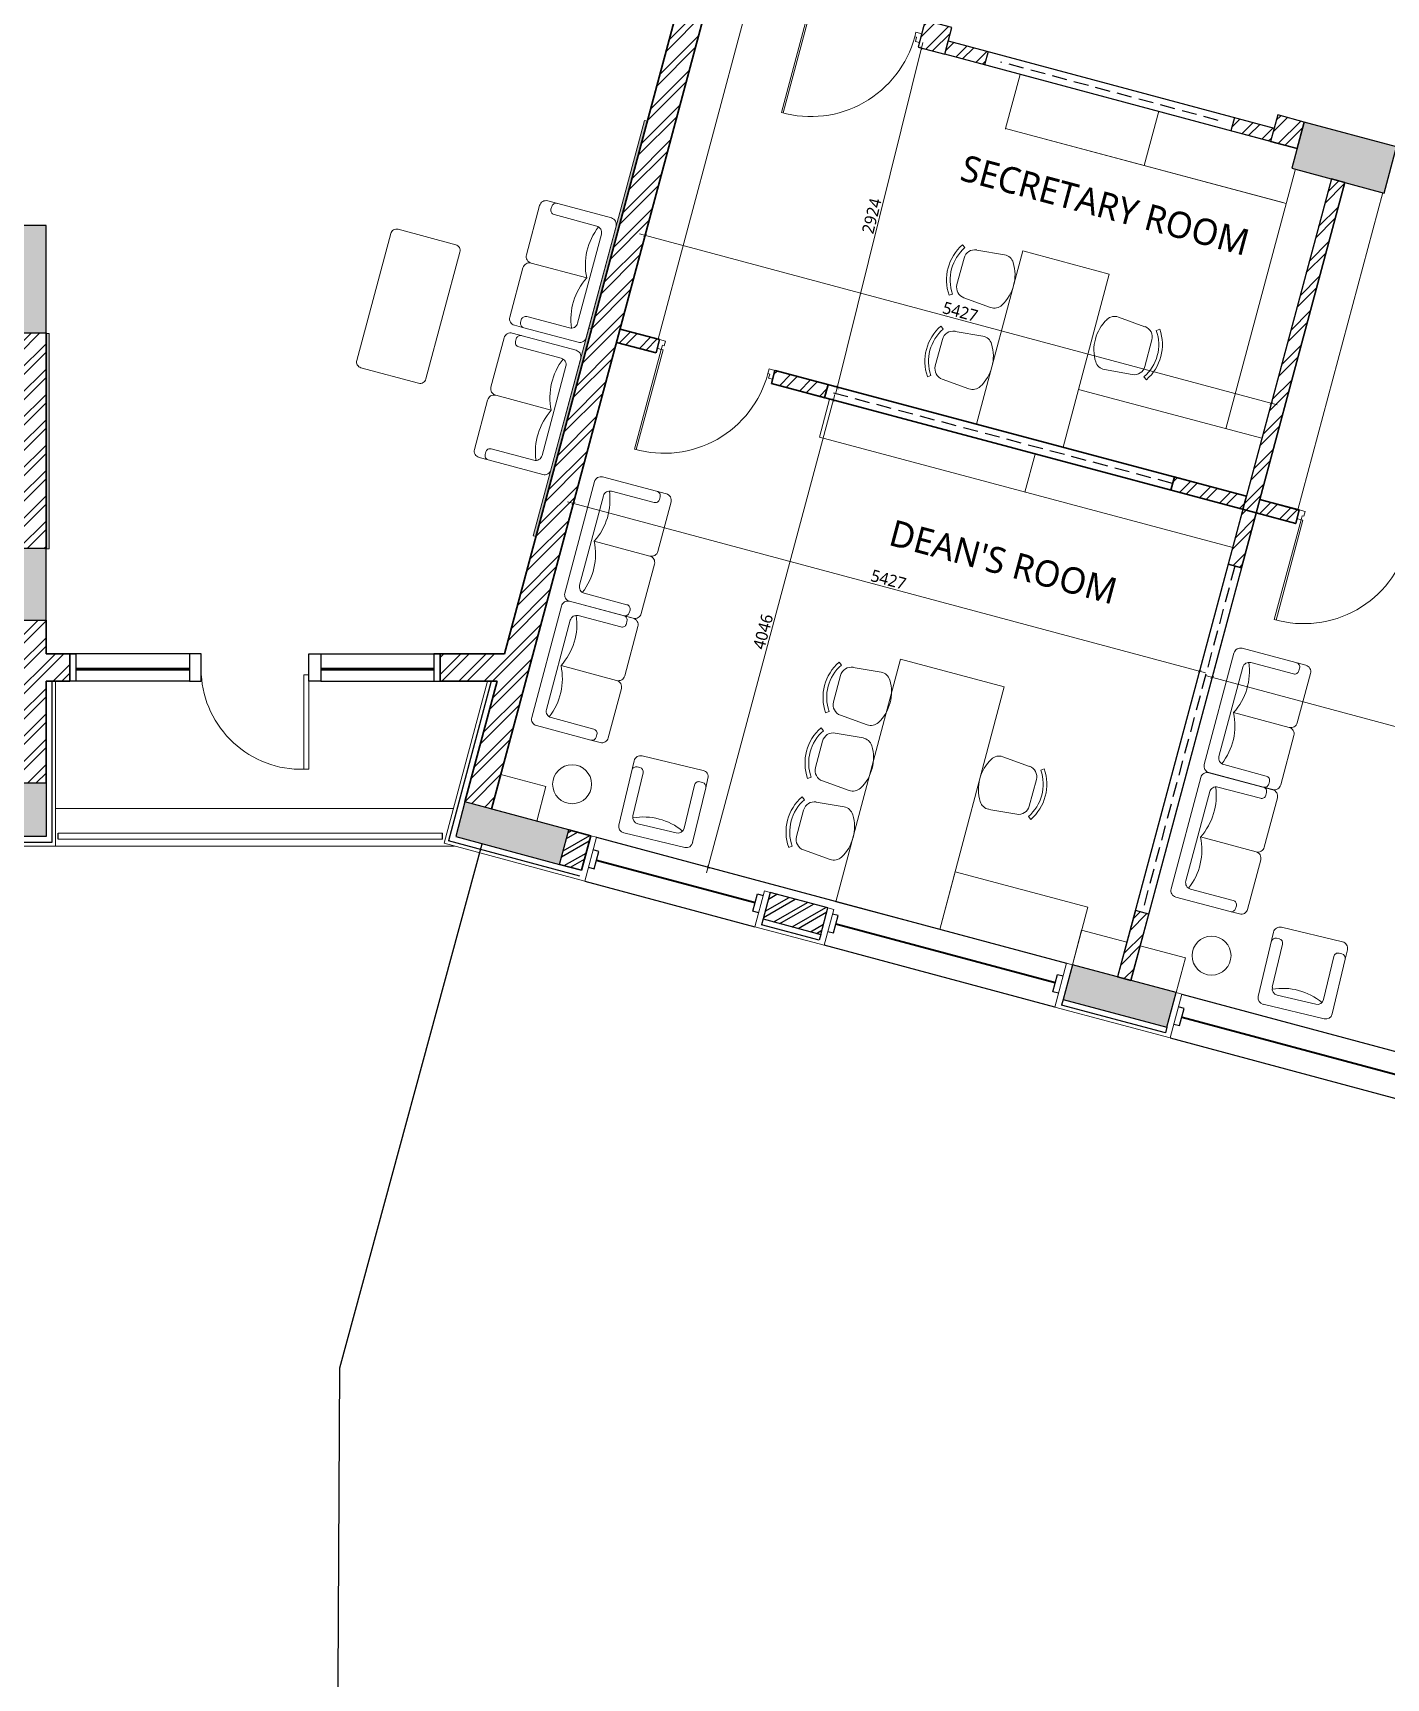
# Model space of a CAD drawing. Header units: millimetres. Extents: x 897770 to 1185420, y -692043 to -233237.
# Drawn here: x 932023 to 943353, y -672880 to -659110 of the extents above; entities that cross this region are included whole.
import ezdxf

# ---------------------------------------------------------------- set-up
doc = ezdxf.new("R2010")
doc.units = ezdxf.units.MM
doc.header["$MEASUREMENT"] = 0
doc.header["$PDMODE"] = 67
doc.linetypes.add('HIDDEN', pattern=[0.375, 0.25, -0.125])
doc.layers.get('Defpoints').update_dxf_attribs({"color": 6})
for name, color, linetype in [('A-Anno Tags', 6, 'Continuous'), ('A-Elevation', 4, 'Continuous'), ('A-Wall Patt', 8, 'Continuous'), ('A-Window', 4, 'Continuous'), ('S-Conc Patt', 9, 'Continuous')]:
    doc.layers.add(name, color=color, linetype=linetype)
for name, color, linetype, lineweight in [('A-Detail Lines', 8, 'Continuous', 25), ('A-Door', 4, 'Continuous', 9), ('A-Wall Sec', 1, 'Continuous', 30), ('A-WIN', 5, 'Continuous', 25), ('ele l', 6, 'Continuous', 15), ('elevation', 4, 'Continuous', 13), ('Fire pipe', 80, 'Continuous', 15), ('frntr', 32, 'Continuous', 13), ('I-Furniture', 34, 'Continuous', 13), ('P-SANR-FIXT', 6, 'Continuous', 9), ('S-Concrete', 40, 'Continuous', 30), ('ST CLADDING PLAN', 6, 'Continuous', 9), ('text', 7, 'Continuous', 5)]:
    doc.layers.add(name, color=color, linetype=linetype, lineweight=lineweight)
doc.styles.get("Standard").update_dxf_attribs({"font": 'trebuc.ttf'})
doc.dimstyles.new('IIITD_WD_M @ 50', dxfattribs={"dimscale": 50, "dimtxt": 2, "dimasz": 0.5, "dimexe": 0.5, "dimexo": 0.25, "dimgap": 0.3, "dimtad": 1, "dimdec": 0, "dimrnd": 1, "dimzin": 0, "dimdsep": 46, "dimtxsty": 'Standard', "dimblk": 'ARCHTICK', "dimcen": 0.2, "dimdle": 1, "dimclrd": 8, "dimclre": 9, "dimadec": 0, "dimazin": 0, "dimtfac": 1, "dimtdec": 0, "dimtofl": 0, "dimtmove": 0, "dimatfit": 0, "dimfxl": 1, "dimtolj": 1, "dimtzin": 0, "dimlwd": -1, "dimlwe": -1, "dimarcsym": 0})
pattern_1 = [(45, (1e-07, -8072.94), (-106.066017, 106.066017), []), (45, (70.71, -8072.94), (-106.066017, 106.066017), [])]

# ---------------------------------------------------------------- blocks, each defined once
blk = doc.blocks.new('DW2')
at = {"layer": 'A-Door', "color": 5}
for p, q in [((43354, -198780), (43354, -197988)), ((43396, -197988), (43354, -197988)), ((43396, -197988), (43396, -198780)), ((43396, -198780), (43354, -198780))]:
    blk.add_line(p, q, dxfattribs=at)
at = {"layer": 'A-Door'}
blk.add_ellipse((43302, -197975), major_axis=(-598, 560), ratio=0.966508, start_param=0.785398, end_param=2.371094, dxfattribs=at)
at = {"layer": 'A-Window'}
for p, q in [((42396, -197813), (41396, -197813)), ((43496, -197813), (44496, -197813)), ((42396, -198043), (41396, -198043)), ((43496, -198043), (44496, -198043))]:
    blk.add_line(p, q, dxfattribs=at)
at = {"layer": 'A-Window', "color": 2, "lineweight": 60}
for p, q in [((42396, -197943), (41446, -197943)), ((43496, -197943), (44446, -197943))]:
    blk.add_line(p, q, dxfattribs=at)
at = {"layer": 'A-Window'}
for points in [[(41396, -197813), (41446, -197813), (41446, -198043), (41396, -198043)], [(44496, -197813), (44444, -197813), (44444, -198043), (44496, -198043)]]:
    blk.add_lwpolyline(points, dxfattribs=at)
for points in [[(42496, -197813), (42396, -197813), (42396, -198043), (42496, -198043)], [(43396, -197813), (43496, -197813), (43496, -198043), (43396, -198043)]]:
    blk.add_lwpolyline(points, close=True, dxfattribs=at)
blk = doc.blocks.new('t4ww4tw3')
at = {"layer": 'S-Conc Patt'}
for points in [[(792667, -510631), (792564, -511018), (793337, -511225), (793440, -510838)], [(781833, -512396), (782133, -512396), (782133, -511496), (781833, -511496)], [(781903, -514801), (782133, -514801), (782133, -514201), (781903, -514201)], [(782133, -516611), (781683, -516611), (781683, -516381), (781903, -516381), (781903, -516161), (782133, -516161)], [(786432, -516844), (786510, -516554), (785640, -516321), (785563, -516611)], [(791517, -518207), (791595, -517917), (790726, -517684), (790648, -517974)]]:
    blk.add_hatch(color=256, dxfattribs=at).paths.add_polyline_path(points)
at = {"layer": 'S-Concrete'}
for points in [[(792667, -510631), (792564, -511018), (793337, -511225), (793440, -510838)], [(781833, -512396), (782133, -512396), (782133, -511496), (781833, -511496)], [(782133, -514201), (781903, -514201), (781903, -514801), (782133, -514801)], [(782133, -516611), (781683, -516611), (781683, -516381), (781903, -516381), (781903, -516161), (782133, -516161)], [(785640, -516321), (785563, -516611), (786432, -516844), (786510, -516554)], [(790726, -517684), (790648, -517974), (791517, -518207), (791595, -517917)]]:
    blk.add_lwpolyline(points, close=True, dxfattribs=at)
blk = doc.blocks.new('ERGEWRGR')
at = {"layer": 'A-Wall Patt'}
h = blk.add_hatch(dxfattribs=at)
h.set_pattern_fill('ANSI32', color=256, scale=300, angle=345, style=0)
h.paths.add_polyline_path([(938137, -368100), (938196, -367878), (938679, -368008), (938620, -368230)])
at = {"layer": 'A-Detail Lines'}
for p, q in [((938137, -368100, 0), (938124, -368149, 0)), ((938607, -368278, 0), (938124, -368149, 0)), ((938620, -368230, 0), (938607, -368278, 0))]:
    blk.add_line(p, q, dxfattribs=at)
at = {"layer": 'A-Wall Sec', "elevation": 0}
blk.add_lwpolyline([(938196, -367878), (938137, -368100), (938620, -368230), (938679, -368008)], close=True, dxfattribs=at)
blk.add_lwpolyline([(938196, -367878), (938137, -368100), (938620, -368230), (938679, -368008)], close=True, dxfattribs=at)
at = {"layer": 'A-WIN', "color": 2, "lineweight": 40}
blk.add_line((940581, -368636, 0), (938746, -368145, 0), dxfattribs=at)
at = {"layer": 'A-WIN', "color": 2, "lineweight": 40, "elevation": 0}
blk.add_lwpolyline([(936742, -367607), (938070, -367963)], dxfattribs=at)
blk.add_lwpolyline([(936742, -367607), (938070, -367963)], dxfattribs=at)
at = {"layer": 'A-Window'}
for p, q in [((936741, -367416, 0), (940677, -368471, 0)), ((940579, -368838, 0), (938647, -368320, 0))]:
    blk.add_line(p, q, dxfattribs=at)
at = {"layer": 'A-Window', "elevation": 0}
for points in [[(936674, -367667), (936722, -367680), (936761, -367535), (936713, -367522)], [(936643, -367783), (938068, -368165)], [(938099, -368049), (938050, -368036), (938089, -367891), (938138, -367904)], [(938678, -368204), (938727, -368217), (938765, -368072), (938717, -368059)], [(940610, -368722), (940562, -368709), (940601, -368564), (940649, -368577)]]:
    blk.add_lwpolyline(points, dxfattribs=at)
at = {"layer": 'ST CLADDING PLAN'}
for p, q in [((936741, -367416, 0), (936643, -367783, 0)), ((936741, -367416, 0), (936693, -367403, 0)), ((938148, -367865, 0), (938068, -368165, 0)), ((938148, -367865, 0), (938196, -367878, 0)), ((938728, -368021, 0), (938647, -368320, 0)), ((938728, -368021, 0), (938679, -368008, 0)), ((938647, -368320, 0), (938068, -368165, 0)), ((940677, -368471, 0), (940579, -368838, 0)), ((940677, -368471, 0), (940726, -368483, 0))]:
    blk.add_line(p, q, dxfattribs=at)
blk = doc.blocks.new('ERTGWERTGWERGT')
at = {"layer": 'A-Wall Patt'}
h = blk.add_hatch(dxfattribs=at)
h.set_pattern_fill('ANSI32', color=256, scale=300, angle=345, style=0)
h.paths.add_polyline_path([(943546, -369550), (943605, -369328), (944088, -369457), (944029, -369679)])
at = {"layer": 'A-Detail Lines'}
for p, q in [((943546, -369550, 0), (943533, -369598, 0)), ((944016, -369727, 0), (943533, -369598, 0)), ((944029, -369679, 0), (944016, -369727, 0))]:
    blk.add_line(p, q, dxfattribs=at)
at = {"layer": 'A-Wall Sec', "elevation": 0}
blk.add_lwpolyline([(943605, -369328), (943546, -369550), (944029, -369679), (944088, -369457)], close=True, dxfattribs=at)
blk.add_lwpolyline([(943605, -369328), (943546, -369550), (944029, -369679), (944088, -369457)], close=True, dxfattribs=at)
at = {"layer": 'A-WIN', "color": 2, "lineweight": 40}
blk.add_line((945990, -370086, 0), (944155, -369594, 0), dxfattribs=at)
at = {"layer": 'A-WIN', "color": 2, "lineweight": 40, "elevation": 0}
blk.add_lwpolyline([(941644, -368921), (943479, -369413)], dxfattribs=at)
blk.add_lwpolyline([(941644, -368921), (943479, -369413)], dxfattribs=at)
at = {"layer": 'A-Window'}
for p, q in [((941643, -368729, 0), (946087, -369920, 0)), ((945988, -370287, 0), (944056, -369769, 0))]:
    blk.add_line(p, q, dxfattribs=at)
at = {"layer": 'A-Window', "elevation": 0}
for points in [[(941576, -368980), (941624, -368993), (941663, -368849), (941615, -368836)], [(941545, -369096), (943477, -369614)], [(943508, -369498), (943460, -369485), (943499, -369340), (943547, -369353)], [(944088, -369653), (944136, -369666), (944175, -369521), (944126, -369509)], [(946019, -370171), (945971, -370158), (946010, -370013), (946058, -370026)]]:
    blk.add_lwpolyline(points, dxfattribs=at)
at = {"layer": 'ST CLADDING PLAN'}
for p, q in [((941643, -368729, 0), (941545, -369096, 0)), ((941643, -368729, 0), (941595, -368716, 0)), ((943557, -369315, 0), (943477, -369614, 0)), ((943557, -369315, 0), (943605, -369328, 0)), ((944137, -369470, 0), (944056, -369769, 0)), ((944137, -369470, 0), (944088, -369457, 0)), ((944056, -369769, 0), (943477, -369614, 0)), ((946087, -369920, 0), (945988, -370287, 0)), ((946087, -369920, 0), (946135, -369933, 0))]:
    blk.add_line(p, q, dxfattribs=at)
blk = doc.blocks.new('WFTGRWE3TG')
at = {"layer": 'A-Wall Patt'}
h = blk.add_hatch(dxfattribs=at)
h.set_pattern_fill('ANSI32', color=256, scale=300, angle=345, style=0)
h.paths.add_polyline_path([(949438, -371129), (949498, -370906), (949015, -370777), (948955, -370999)])
at = {"layer": 'A-Detail Lines'}
for p, q in [((948955, -370999, 0), (948942, -371047, 0)), ((948942, -371047, 0), (949425, -371177, 0)), ((949438, -371129, 0), (949425, -371177, 0))]:
    blk.add_line(p, q, dxfattribs=at)
at = {"layer": 'A-Wall Sec', "elevation": 0}
blk.add_lwpolyline([(949498, -370906), (949438, -371129), (948955, -370999), (949015, -370777)], close=True, dxfattribs=at)
blk.add_lwpolyline([(949498, -370906), (949438, -371129), (948955, -370999), (949015, -370777)], close=True, dxfattribs=at)
at = {"layer": 'A-WIN', "color": 2, "lineweight": 40}
blk.add_line((947053, -370370, 0), (948888, -370862, 0), dxfattribs=at)
at = {"layer": 'A-WIN', "color": 2, "lineweight": 40, "elevation": 0}
blk.add_lwpolyline([(950893, -371399), (949564, -371043)], dxfattribs=at)
blk.add_lwpolyline([(950893, -371399), (949564, -371043)], dxfattribs=at)
at = {"layer": 'A-Window'}
for p, q in [((950989, -371233, 0), (947053, -370179, 0)), ((946954, -370546, 0), (948886, -371063, 0))]:
    blk.add_line(p, q, dxfattribs=at)
at = {"layer": 'A-Window', "elevation": 0}
for points in [[(946985, -370430), (947034, -370443), (947072, -370298), (947024, -370285)], [(948917, -370948), (948869, -370935), (948908, -370790), (948956, -370803)], [(949497, -371103), (949545, -371116), (949584, -370971), (949536, -370958)], [(950890, -371600), (949466, -371219)], [(950921, -371485), (950873, -371472), (950912, -371327), (950960, -371340)]]:
    blk.add_lwpolyline(points, dxfattribs=at)
at = {"layer": 'ST CLADDING PLAN'}
for p, q in [((947053, -370179, 0), (946954, -370546, 0)), ((947053, -370179, 0), (947004, -370166, 0)), ((948966, -370764, 0), (948886, -371063, 0)), ((948966, -370764, 0), (949015, -370777, 0)), ((949546, -370919, 0), (949466, -371219, 0)), ((949546, -370919, 0), (949498, -370906, 0)), ((948886, -371063, 0), (949466, -371219, 0)), ((950989, -371233, 0), (950890, -371600, 0)), ((950989, -371233, 0), (951037, -371246, 0))]:
    blk.add_line(p, q, dxfattribs=at)
blk = doc.blocks.new('ERGWERGWER')
at = {"layer": 'A-Door'}
for name in ['ERGEWRGR', 'ERTGWERTGWERGT', 'WFTGRWE3TG']:
    blk.add_blockref(name, (0, 0), dxfattribs=at)
blk = doc.blocks.new('WT5R4YHE4YHE5')
at = {"layer": 'A-Wall Patt'}
h = blk.add_hatch(dxfattribs=at)
h.set_pattern_fill('ANSI32', color=256, scale=300, angle=345, style=0)
h.set_pattern_definition([(30, (100000, -290352.94), (-56.25, 97.427858), []), (30, (100051.23, -290366.67), (-56.25, 97.427858), [])])
h.paths.add_polyline_path([(1036693, -657756), (1036510, -657707), (1036432, -657996), (1036615, -658046)])
for p, q in [((1040648, -659126), (1040635, -659174, 0)), ((1041505, -659407), (1040635, -659174, 0)), ((1041517, -659359), (1041505, -659407))]:
    blk.add_line(p, q, dxfattribs=at)
at = {"layer": 'A-Wall Sec', "lineweight": 35}
for p, q in [((1036510, -657707, 0), (1036693, -657756, 0)), ((1036693, -657756, 0), (1036615, -658046, 0)), ((1036615, -658046, 0), (1036432, -657996, 0))]:
    blk.add_line(p, q, dxfattribs=at)
at = {"layer": 'ST CLADDING PLAN'}
blk.add_line((1041545, -659449), (1040579, -659191, 0), dxfattribs=at)
at = {"layer": 'A-Door'}
blk.add_blockref('ERGWERGWER', (100000, -290353), dxfattribs=at)
blk = doc.blocks.new('chair1')
at = {"layer": 'frntr'}
for p, q in [((-320, 228), (-84, 207)), ((16, 201), (42, 219)), ((1, 115), (1, -115)), ((-320, -228), (-84, -207)), ((16, -201), (42, -219))]:
    blk.add_line(p, q, dxfattribs=at)
for centre, radius, start, end in [((-108, 0), 351, 148.407, 211.593), ((-328, 135), 92.9, 85.0303, 148.407), ((-92, 115), 92.9, 0, 85.0303), ((-278, 0), 356, 325.6197, 34.3803), ((-278, 0), 387, 325.6197, 34.3803), ((-92, -115), 92.9, 274.9697, 0), ((-328, -135), 92.9, 211.593, 274.9697)]:
    blk.add_arc(centre, radius, start, end, dxfattribs=at)
blk = doc.blocks.new('ABL_Door_S - 1000 x 2100-11-3 Second Floor Lvl')
at = {"layer": 'A-Door'}
blk.add_arc((-450, -2.5), 900, 269.04503, 0, dxfattribs=at)
at = {"layer": 'ele l'}
for p, q in [((-500, 37.5), (-450, 37.5)), ((-500, -37.5), (-500, 37.5)), ((-450, 37.5), (-450, -2.5)), ((450, 37.5), (450, -2.5)), ((500, 37.5), (450, 37.5)), ((500, -37.5), (500, 37.5)), ((-500, -37.5), (-465, -37.5)), ((-465, -2.5), (-450, -2.5)), ((-465, -37.5), (-465, -2.5)), ((-465, -37.5), (-465, -902.4)), ((-450, -37.5), (-465, -37.5)), ((-450, -37.5), (-450, -902.5)), ((465, -2.5), (450, -2.5)), ((465, -37.5), (465, -2.5)), ((500, -37.5), (465, -37.5))]:
    blk.add_line(p, q, dxfattribs=at)
blk = doc.blocks.new('A$C119F7980')
at = {"layer": 'frntr'}
blk.add_line((215, 343), (-159, 647), dxfattribs=at)
blk.add_lwpolyline([(-188, -24, 0.414214), (-136, -18), (-121, -1, 0.414214), (-127, 51), (-413, 285, -0.414214), (-421, 362), (67, 962, -0.414214), (145, 970), (432, 737, 0.414214), (484, 742), (498, 760, 0.414214), (493, 811), (127, 1109, 0.414214), (49, 1101), (-561, 352, 0.414214), (-553, 274), (-125, -75, 0.414214), (-47, -67), (223, 265, 0.414214), (215, 343), (215, 343, 0.414214), (293, 351), (563, 683, 0.414214), (555, 760), (493, 811)], format="xyb", dxfattribs=at)
for centre, start, end in [((-369, 1122), 293.8884, 344.0283), ((-666, 757), 297.6576, 347.7976)]:
    blk.add_arc(centre, 519, start, end, dxfattribs=at)
blk = doc.blocks.new('A$C02332649')
at = {"layer": 'frntr'}
for p, q in [((-297, -396), (-297, -949)), ((283, -341), (-242, -341)), ((338, -868), (338, -396)), ((-201, -868), (-201, -498)), ((-145, -443), (186, -443)), ((241, -498), (241, -868)), ((-260, -905), (-237, -905)), ((278, -905), (301, -905)), ((-242, -1004), (283, -1004))]:
    blk.add_line(p, q, dxfattribs=at)
blk.add_lwpolyline([(283, -1004), (283, -1004, 0.414214), (338, -949), (338, -868)], format="xyb", dxfattribs=at)
for centre, radius, start, end in [((-242, -396), 55.2, 90, 180), ((283, -396), 55.2, 360, 90), ((-145, -498), 55.2, 90, 180), ((6, -4), 519, 246.8146, 296.0389), ((186, -498), 55.2, 360, 90), ((-260, -868), 36.8, 180, 270), ((-242, -949), 55.2, 180, 270), ((-237, -868), 36.8, 270, 360), ((278, -868), 36.8, 180, 270), ((301, -868), 36.8, 270, 0)]:
    blk.add_arc(centre, radius, start, end, dxfattribs=at)
blk = doc.blocks.new('A$C036A7D3A')
at = {"layer": 'I-Furniture'}
blk.add_hatch(color=160, dxfattribs=at).paths.add_polyline_path([(-18, -1754), (-18, 46), (7, 46), (7, -1754)])
at = {"layer": 'I-Furniture', "elevation": 0}
blk.add_lwpolyline([(-18, -1754), (-18, 46), (7, 46), (7, -1754)], close=True, dxfattribs=at)
blk = doc.blocks.new('_ArchTick')
at = {"color": 0, "linetype": 'ByBlock', "const_width": 0.15}
blk.add_lwpolyline([(-0.5, -0.5), (0.5, 0.5)], dxfattribs=at)
blk = doc.blocks.new('*D2002')
at = {"layer": 'Defpoints', "color": 0, "transparency": 16777216}
for p in [(936909, -661700), (942152, -663105), (941791, -664452)]:
    blk.add_point(p, dxfattribs=at)
at = {"layer": 'P-SANR-FIXT', "color": 9, "transparency": 16777216}
for p, q in [((936906, -661712), (936542, -663071)), ((942148, -663117), (941784, -664476))]:
    blk.add_line(p, q, dxfattribs=at)
at = {"layer": 'P-SANR-FIXT', "color": 8, "transparency": 16777216}
blk.add_line((936500, -663034), (941839, -664465), dxfattribs=at)
at = {"layer": 'P-SANR-FIXT', "color": 8, "transparency": 16777216, "xscale": 25, "yscale": 25, "zscale": 25}
for p, rotation in [((936548, -663047), 164.9999999998067), ((941791, -664452), 344.9999999998067)]:
    blk.add_blockref('_ArchTick', p, dxfattribs=dict(at, rotation=rotation))
at = {"layer": 'P-SANR-FIXT', "color": 0, "transparency": 16777216, "insert": (939186, -663686), "char_height": 100, "attachment_point": 5, "rotation": 345}
blk.add_mtext('\\A1;5427', dxfattribs=at)
blk = doc.blocks.new('*D2003')
at = {"layer": 'Defpoints', "color": 0, "transparency": 16777216}
for p in [(938692, -662176, 0), (937645, -666084, 0), (937676, -666092)]:
    blk.add_point(p, dxfattribs=at)
at = {"layer": 'P-SANR-FIXT', "color": 8, "transparency": 16777216}
blk.add_line((938736, -662136), (937663, -666140), dxfattribs=at)
at = {"layer": 'P-SANR-FIXT', "color": 9, "transparency": 16777216}
for p, q in [((938704, -662179), (938747, -662191)), ((937657, -666087), (937700, -666099))]:
    blk.add_line(p, q, dxfattribs=at)
at = {"layer": 'P-SANR-FIXT', "color": 8, "transparency": 16777216, "xscale": 25, "yscale": 25, "zscale": 25}
for p, rotation in [((938723, -662184), 74.99998695748387), ((937676, -666092), 254.9999869574839)]:
    blk.add_blockref('_ArchTick', p, dxfattribs=dict(at, rotation=rotation))
at = {"layer": 'P-SANR-FIXT', "color": 0, "transparency": 16777216, "insert": (938136, -664121), "char_height": 100, "attachment_point": 5, "rotation": 75}
blk.add_mtext('\\A1;4046', dxfattribs=at)
blk = doc.blocks.new('*D2004')
at = {"layer": 'Defpoints', "color": 0, "transparency": 16777216}
for p in [(942265, -663127, 0), (947611, -664558, 0), (947243, -665936)]:
    blk.add_point(p, dxfattribs=at)
at = {"layer": 'P-SANR-FIXT', "color": 9, "transparency": 16777216}
for p, q in [((942261, -663139), (941889, -664529)), ((947608, -664570), (947236, -665960))]:
    blk.add_line(p, q, dxfattribs=at)
at = {"layer": 'P-SANR-FIXT', "color": 8, "transparency": 16777216}
blk.add_line((941848, -664492), (947291, -665949), dxfattribs=at)
at = {"layer": 'P-SANR-FIXT', "color": 8, "transparency": 16777216, "xscale": 25, "yscale": 25, "zscale": 25}
for p, rotation in [((941896, -664504), 165.0148717882706), ((947243, -665936), 345.0148717882706)]:
    blk.add_blockref('_ArchTick', p, dxfattribs=dict(at, rotation=rotation))
at = {"layer": 'P-SANR-FIXT', "color": 0, "transparency": 16777216, "insert": (944586, -665156), "char_height": 100, "attachment_point": 5, "rotation": 345.0149}
blk.add_mtext('\\A1;5535', dxfattribs=at)
blk = doc.blocks.new('*D2006')
at = {"layer": 'Defpoints', "color": 0, "transparency": 16777216}
for p in [(939537, -659258, 0), (938758, -662077), (938835, -662096)]:
    blk.add_point(p, dxfattribs=at)
at = {"layer": 'P-SANR-FIXT', "color": 8, "transparency": 16777216}
blk.add_line((939473, -659190), (938746, -662125), dxfattribs=at)
at = {"layer": 'P-SANR-FIXT', "color": 9, "transparency": 16777216}
for p, q in [((939525, -659255), (939437, -659233)), ((938823, -662093), (938734, -662071))]:
    blk.add_line(p, q, dxfattribs=at)
at = {"layer": 'P-SANR-FIXT', "color": 8, "transparency": 16777216, "xscale": 25, "yscale": 25, "zscale": 25}
for p, rotation in [((939461, -659239), 76.10046699200338), ((938758, -662077), 256.1004669920034)]:
    blk.add_blockref('_ArchTick', p, dxfattribs=dict(at, rotation=rotation))
at = {"layer": 'P-SANR-FIXT', "color": 0, "transparency": 16777216, "insert": (939046, -660642), "char_height": 100, "attachment_point": 5, "rotation": 76.1005}
blk.add_mtext('\\A1;2924', dxfattribs=at)
blk = doc.blocks.new('*D2647')
at = {"layer": 'Defpoints', "color": 0, "transparency": 16777216}
for p in [(937220, -660540), (937149, -660805), (942462, -661944, 0)]:
    blk.add_point(p, dxfattribs=at)
at = {"layer": 'P-SANR-FIXT', "color": 8, "transparency": 16777216}
blk.add_line((942440, -662223), (937101, -660792), dxfattribs=at)
at = {"layer": 'P-SANR-FIXT', "color": 9, "transparency": 16777216}
for p, q in [((937175, -660708), (937142, -660829)), ((942417, -662113), (942385, -662234))]:
    blk.add_line(p, q, dxfattribs=at)
at = {"layer": 'P-SANR-FIXT', "color": 8, "transparency": 16777216, "xscale": 25, "yscale": 25, "zscale": 25}
for p, rotation in [((937149, -660805), 164.9999999999886), ((942391, -662210), 344.9999999999886)]:
    blk.add_blockref('_ArchTick', p, dxfattribs=dict(at, rotation=rotation))
at = {"layer": 'P-SANR-FIXT', "color": 0, "transparency": 16777216, "insert": (939787, -661444), "char_height": 100, "attachment_point": 5, "rotation": 345}
blk.add_mtext('\\A1;5427', dxfattribs=at)

msp = doc.modelspace()

# ---------------------------------------------------------------- hatches: boundary and pattern name
at = {"layer": 'A-Wall Patt'}
h = msp.add_hatch(dxfattribs=at)
h.set_pattern_fill('ANSI32', color=256, scale=400, style=0)
h.set_pattern_definition(pattern_1)
h.paths.add_polyline_path([(937269.7, -661677.2), (936938.8, -661589), (936909, -661700.1), (937240, -661788.2)])
h.paths.add_polyline_path([(939260.6, -652923.6), (939038.5, -652864.1), (938955.3, -653174.1), (938498.4, -653174.1), (938498.4, -653404.1), (938893.8, -653404.1), (938508.9, -654839.2), (938508.8, -654839.1), (937921.7, -657031.9), (937995.6, -657051.7), (937995.6, -657051.6), (938068, -657071), (938068, -657071.2), (938143.9, -657091.6), (943492.5, -658516.5), (943522.1, -658405.4), (943456.4, -658387.9), (938173.6, -656980.5)])
h = msp.add_hatch(dxfattribs=at)
h.set_pattern_fill('ANSI32', color=256, scale=400, style=0)
h.set_pattern_definition(pattern_1)
h.paths.add_polyline_path([(937652.1, -658926.7), (937430, -658867.2), (935972.5, -664306.3), (935432.6, -664306.3), (935432.6, -664536.3), (935910.9, -664536.3), (935640.2, -665546.7), (935862.4, -665606.2)])
h = msp.add_hatch(dxfattribs=at)
h.set_pattern_fill('ANSI32', color=256, scale=400, style=0)
h.set_pattern_definition([(45, (1188.09, -149543.73), (-106.066017, 106.066017), []), (45, (1258.8, -149543.73), (-106.066017, 106.066017), [])])
h.paths.add_polyline_path([(939716.4, -659065.9), (939494.3, -659006.3), (939434.7, -659228.5), (939656.9, -659288)])
h = msp.add_hatch(dxfattribs=at)
h.set_pattern_fill('ANSI32', color=256, scale=400, style=0)
h.set_pattern_definition(pattern_1)
h.paths.add_polyline_path([(939686.7, -659176.9), (939656.9, -659288), (939990.2, -659377.3), (940019.9, -659266.2)])
h = msp.add_hatch(dxfattribs=at)
h.set_pattern_fill('ANSI32', color=256, scale=400, style=0)
h.set_pattern_definition([(45, (2395.46, -8714.8), (-106.066017, 106.066017), []), (45, (2466.17, -8714.8), (-106.066017, 106.066017), [])])
h.paths.add_polyline_path([(942082.1, -659818.8), (942052.4, -659929.9), (942385.6, -660019.2), (942415.4, -659908.1)])
h = msp.add_hatch(dxfattribs=at)
h.set_pattern_fill('ANSI32', color=256, scale=400, style=0)
h.set_pattern_definition([(45, (4138.96, -150334.4), (-106.066017, 106.066017), []), (45, (4209.67, -150334.4), (-106.066017, 106.066017), [])])
h.paths.add_polyline_path([(942667.3, -659856.5), (942445.1, -659797), (942385.6, -660019.2), (942607.8, -660078.7)])
h = msp.add_hatch(dxfattribs=at)
h.set_pattern_fill('ANSI32', color=256, scale=400, style=0)
h.set_pattern_definition(pattern_1)
h.paths.add_polyline_path([(941253.7, -666455.6), (941104.9, -667011), (941216, -667040.7), (941364.8, -666485.4)])
h.paths.add_polyline_path([(942894.6, -660331.6), (942030.3, -663557.4), (942141.4, -663587.2), (943005.7, -660361.3)])
edge = h.paths.add_edge_path()
edge.add_line((948352.1, -661793.9), (947488.1, -665018.4))
edge.add_line((947488.1, -665018.4), (947599.2, -665048.1))
edge.add_line((947599.2, -665048.1), (948463.2, -661823.6))
edge.add_line((948463.2, -661823.6), (948352.2, -661793.8))
edge.add_line((946711.6, -667916.6), (946562, -668473.2))
edge.add_line((946562, -668473.2), (946673.5, -668503))
edge.add_line((946673.5, -668503), (946822.6, -667946.3))
edge.add_line((946822.6, -667946.3), (946711.6, -667916.5))
edge.add_line((951186.2, -669115.6), (951037, -669672.2))
edge.add_line((951037, -669672.2), (951148.1, -669702))
edge.add_line((951148.1, -669702), (951297.3, -669145.3))
edge.add_line((951297.3, -669145.3), (951186.2, -669115.6))
edge.add_line((952564.8, -665013.9), (952535, -665125))
edge.add_line((952535, -665125), (952385.3, -665084.9))
edge.add_line((952385.3, -665084.9), (952073.9, -666247.1))
edge.add_line((952073.9, -666247.1), (951962.8, -666217.3))
edge.add_line((951962.8, -666217.3), (952304, -664944))
edge.add_line((952304, -664944), (952564.8, -665013.9))
h = msp.add_hatch(dxfattribs=at)
h.set_pattern_fill('ANSI32', color=256, scale=400, style=0)
h.set_pattern_definition([(45, (1e-07, -149225.38), (-106.066017, 106.066017), []), (45, (70.71, -149225.38), (-106.066017, 106.066017), [])])
h.paths.add_polyline_path([(931902.5, -662190.4), (932132.5, -662190.4), (932132.5, -661621.4), (931902.5, -661621.4)])
h.paths.add_polyline_path([(931902.5, -663426.4), (932132.5, -663426.4), (932132.5, -662190.4), (931902.5, -662190.4)])
h = msp.add_hatch(dxfattribs=at)
h.set_pattern_fill('ANSI32', color=256, scale=400, style=0)
h.set_pattern_definition(pattern_1)
h.paths.add_polyline_path([(938235.7, -661935.9), (938206.2, -662045.8), (938650.8, -662164.2), (938680.4, -662053.1)])
h.paths.add_polyline_path([(941579.6, -662825.5), (941550, -662936.6), (942153.6, -663097.3), (942183.3, -662986.3)])
h.paths.add_polyline_path([(942294.5, -663015.8), (942264.7, -663126.9), (942595.7, -663215.1), (942625.7, -663103)])
h.paths.add_polyline_path([(947752.3, -664476.7), (947722.6, -664587.8), (948000.1, -664661.8), (948029.8, -664551.1)], flags=17)
edge = h.paths.add_edge_path()
edge.add_line((943591.6, -663361.8), (943561.8, -663472.9))
edge.add_line((943561.8, -663472.9), (944117.3, -663621.8))
edge.add_line((944117.3, -663621.8), (944147.1, -663510.7))
edge.add_line((944147.1, -663510.7), (943591.6, -663361.9))
edge.add_line((947045, -664287.2), (947015.4, -664398.3))
edge.add_line((947015.4, -664398.3), (947611.5, -664558.1))
edge.add_line((947611.5, -664558.1), (947641.2, -664447))
edge.add_line((947641.2, -664447), (947044.8, -664288.1))
edge.add_line((950927.7, -665327.6), (950898, -665438.7))
edge.add_line((950898, -665438.7), (951120.2, -665498.2))
edge.add_line((951120.2, -665498.2), (951150, -665387.1))
edge.add_line((951150, -665387.1), (950927.7, -665327.6))
h = msp.add_hatch(dxfattribs=at)
h.set_pattern_fill('ANSI32', color=256, scale=400, style=0)
h.set_pattern_definition(pattern_1)
h.paths.add_polyline_path([(932132.5, -664026.4), (931902.5, -664026.4), (931902.5, -665386.4), (932132.5, -665386.4)])
h = msp.add_hatch(dxfattribs=at)
h.set_pattern_fill('ANSI32', color=256, scale=400, style=0)
h.set_pattern_definition(pattern_1)
h.paths.add_polyline_path([(932332.6, -664306.3), (932132.5, -664306.3), (932132.5, -664536.3), (932332.6, -664536.3)])

# ---------------------------------------------------------------- linework, layer by layer
at = {"layer": 'A-Anno Tags'}
for p, q in [((932234.3, -665857.9), (932234.3, -665807.9)), ((935452.7, -665857.9), (935452.7, -665807.9))]:
    msp.add_line(p, q, dxfattribs=at)
at = {"layer": 'A-Detail Lines', "elevation": 0}
msp.add_lwpolyline([(961960.1, -667215.6), (959385.1, -676825.5), (937840.7, -673413.2), (934575.4, -673413.2), (934591.7, -670283.5), (935784.7, -665896)], dxfattribs=at)
at = {"layer": 'A-Wall Patt'}
for p, q in [((932182.5, -664536.3), (932182.5, -665886.5)), ((935859.2, -664536.3), (935501.3, -665871.8)), ((932182.5, -665886.5, 0), (926552.6, -665886.5, 0)), ((936602.5, -666166.9, 0), (935501.3, -665871.8, 0))]:
    msp.add_line(p, q, dxfattribs=at)
at = {"layer": 'A-Wall Sec', "lineweight": 35}
for p, q in [((937429.9, -658867.3), (935972.5, -664306.3)), ((935862.4, -665606.2), (937652.1, -658926.8)), ((932132.5, -663426.4), (932132.5, -661621.4)), ((937269.7, -661677.2), (936938.8, -661589)), ((937240, -661788.2), (936909, -661700.1)), ((937240, -661788.2, 0), (937269.7, -661677.2, 0)), ((938235.7, -661935.9, 0), (938206.2, -662045.8, 0)), ((942183.3, -662986.3), (938236, -661934.7)), ((942264.7, -663126.9), (938206.2, -662045.8, 0)), ((938680.4, -662053.1), (938650.8, -662164.2)), ((941579.6, -662825.5), (941550, -662936.6)), ((942595.7, -663215.1), (942264.7, -663126.9)), ((942625.4, -663104), (942294.5, -663015.8)), ((942625.7, -663103, 0), (942595.7, -663215.1, 0)), ((932332.6, -664306.3), (932132.5, -664306.3)), ((932332.6, -664306.3), (932332.6, -664536.3)), ((935972.5, -664306.3), (935432.6, -664306.3)), ((932332.6, -664536.3), (932132.5, -664536.3)), ((935910.9, -664536.3), (935432.6, -664536.3)), ((935910.9, -664536.3), (935640.2, -665546.7))]:
    msp.add_line(p, q, dxfattribs=at)
at = {"layer": 'A-Wall Sec'}
for p, q in [((940019.9, -659266.2, 0), (939990.2, -659377.3, 0)), ((942082.1, -659818.8, 0), (942052.4, -659929.9, 0)), ((942894.6, -660331.6, 0), (941104.9, -667011, 0)), ((943005.7, -660361.3, 0), (941216, -667040.8, 0)), ((942141.4, -663587.2, 0), (942030.3, -663557.4, 0)), ((941364.8, -666485.4, 0), (941253.7, -666455.6))]:
    msp.add_line(p, q, dxfattribs=at)
at = {"layer": 'A-Wall Sec', "elevation": 0}
for points in [[(939434.7, -659228.5), (939656.9, -659288), (939716.4, -659065.9), (939494.3, -659006.3), (939434.7, -659228.5)], [(942385.6, -660019.2), (942385.6, -660019.2), (939656.9, -659288), (939686.7, -659176.9), (942415.4, -659908.1)], [(942385.6, -660019.2), (942607.8, -660078.7), (942667.3, -659856.5), (942445.1, -659797), (942385.6, -660019.2)]]:
    msp.add_lwpolyline(points, dxfattribs=at)
at = {"layer": 'A-Wall Sec', "lineweight": 35, "elevation": 0}
for points in [[(932132.5, -664026.4), (932132.5, -664306.3)], [(932132.5, -664536.3), (932132.5, -665386.4)]]:
    msp.add_lwpolyline(points, dxfattribs=at)
at = {"layer": 'A-Wall Sec', "lineweight": 35}
msp.add_lwpolyline([(935432.6, -664306.3), (935432.6, -664536.3)], dxfattribs=at)
at = {"layer": 'A-Window', "linetype": 'HIDDEN', "ltscale": 500}
for p, q in [((941946.5, -659842, 0), (940125.8, -659354.1, 0)), ((941564.8, -662881), (938665.6, -662108.6)), ((942085.8, -663572.3, 0), (941309.2, -666470.5, 0))]:
    msp.add_line(p, q, dxfattribs=at)
at = {"layer": 'Defpoints', "elevation": 0}
for points in [[(942894.6, -660331.6), (942030.3, -663557.4), (942141.4, -663587.2), (943005.7, -660361.3), (942894.6, -660331.6)], [(938235.7, -661935.9), (938206.2, -662045.8), (938650.8, -662164.2), (938680.4, -662053.1), (938235.7, -661935.9)]]:
    msp.add_lwpolyline(points, dxfattribs=at)
at = {"layer": 'Defpoints'}
for points in [[(941579.6, -662825.5), (941550, -662936.6), (942153.6, -663097.3), (942183.3, -662986.3), (941579.6, -662825.5)], [(942294.5, -663015.8), (942264.7, -663126.9), (942595.7, -663215.1), (942625.7, -663103), (942294.5, -663015.8)], [(941253.7, -666455.6), (941104.9, -667011), (941216, -667040.7), (941364.8, -666485.4), (941253.7, -666455.6)]]:
    msp.add_lwpolyline(points, dxfattribs=at)
at = {"layer": 'ele l'}
for p in [(935828.1, -664536.3), (936643, -666208.8, 0)]:
    msp.add_line(p, (935464.6, -665893, 0), dxfattribs=at)
at = {"layer": 'elevation', "ltscale": 0.5}
for p, q in [((932212.5, -665600.8), (935542.9, -665600.8)), ((932212.5, -665916.5), (935552.4, -665916.5))]:
    msp.add_line(p, q, dxfattribs=at)
at = {"layer": 'Fire pipe', "elevation": 0}
for points in [[(935940, -665316.4), (935862.3, -665606.2), (936240.9, -665707.6), (936318.5, -665417.9), (935940, -665316.4)], [(940803.4, -666619.6), (940725.8, -666909.3), (941104.3, -667010.8), (941182, -666721), (940803.4, -666619.6)], [(941293, -666750.8), (941215.4, -667040.5), (941593.9, -667142), (941671.6, -666852.2), (941293, -666750.8)]]:
    msp.add_lwpolyline(points, dxfattribs=at)
at = {"layer": 'I-Furniture'}
for p, q in [((937257.6, -661673.9), (937970.8, -659012.2)), ((940287.9, -659457.1, 0), (940166.9, -659911.3, 0)), ((940287.9, -659457.1, 0), (942608.7, -660075.4, 0)), ((941448.9, -659766.4, 0), (941327.9, -660220.6, 0)), ((940166.4, -659911.1, 0), (940165.5, -659914.4, 0)), ((940166.4, -659911.1, 0), (942487.7, -660529.6, 0)), ((940166.4, -659911.1, 0), (942516.6, -660537.2, 0)), ((942591.3, -660258.5, 0), (942011.3, -662423, 0)), ((943324.5, -660446.7, 0), (942613.3, -663100.8, 0)), ((938607.2, -662494.8, 0), (938692.2, -662176, 0)), ((942312.5, -662503.3), (940777.6, -662094.3)), ((942068.6, -663416.2), (938607.4, -662494.1)), ((940328.2, -662953.4, 0), (940413.2, -662634.5, 0))]:
    msp.add_line(p, q, dxfattribs=at)
at = {"layer": 'I-Furniture', "elevation": 0}
msp.add_lwpolyline([(934733.9, -661851.2), (935018.5, -660788.7, -0.4142136), (935079.8, -660753.3), (935562.7, -660882.7, -0.4142136), (935598.1, -660944), (935313.4, -662006.5, -0.4142136), (935252.2, -662041.8), (934769.2, -661912.5, -0.4142136)], format="xyb", close=True, dxfattribs=at)
at = {"layer": 'I-Furniture'}
msp.add_lwpolyline([(941035, -661128), (940648.9, -662577.5), (939924.1, -662384.4), (940310.3, -660935)], close=True, dxfattribs=at)
at = {"layer": 'I-Furniture', "elevation": 0}
for points in [[(940155.4, -664584.1), (939614.8, -666613.4), (938745.1, -666381.7), (939285.7, -664352.5)], [(939743.5, -666130.2), (940854.5, -666426.2), (940725.8, -666909.3), (939614.8, -666613.4)]]:
    msp.add_lwpolyline(points, close=True, dxfattribs=at)
at = {"layer": 'I-Furniture'}
for centre in [(936537.4, -665398.4), (941891, -666833, 0)]:
    msp.add_circle(centre, 163.1, dxfattribs=at)
at = {"layer": 'ST CLADDING PLAN'}
for p, q in [((932212.5, -664536.3), (932212.5, -665916.5)), ((932234.3, -665807.9), (935452.7, -665807.9)), ((932234.3, -665857.9), (935452.7, -665857.9)), ((932212.5, -665916.5), (926502.6, -665916.5, 0))]:
    msp.add_line(p, q, dxfattribs=at)

# ---------------------------------------------------------------- block references
at = {"layer": 'A-Door', "rotation": 345.0028985556439}
for p in [(938971.8, -659024.3, 0), (937743, -661842.8), (943098.9, -663268.7, 0)]:
    msp.add_blockref('ABL_Door_S - 1000 x 2100-11-3 Second Floor Lvl', p, dxfattribs=at)
at = {"layer": 'A-Elevation'}
msp.add_blockref('WT5R4YHE4YHE5', (-100000, -8072.9), dxfattribs=at)
at = {"layer": 'A-Wall Sec'}
msp.add_blockref('DW2', (890936.4, -466493.4), dxfattribs=at)
at = {"layer": 'I-Furniture'}
for name, p, rotation in [('A$C036A7D3A', (937148.6, -659891.2, 0), 345.0019765740769), ('A$C119F7980', (936249.7, -660635.5, 0), 204.159001987261), ('chair1', (939790.1, -661105.6), 165.0822379623641), ('A$C119F7980', (935953.1, -661742.4, 0), 204.159001987261), ('chair1', (941361.6, -661790.6), 345.0822379623641), ('A$C036A7D3A', (936682.8, -661629.7, 0), 345.0019765740769), ('chair1', (939608.7, -661786.6), 165.0822379623641), ('chair1', (938756.4, -664598.8, 0), 165.0822379623641), ('chair1', (938605.4, -665148.6, 0), 165.0822379623641), ('chair1', (940394, -665470.6, 0), 345.0822379623641), ('chair1', (938446.7, -665726, 0), 165.0822379623641)]:
    msp.add_blockref(name, p, dxfattribs=dict(at, rotation=rotation))
msp.add_blockref('A$C036A7D3A', (932151, -661672.9, 0), dxfattribs=at)
at = {"layer": 'I-Furniture', "extrusion": (0, 0, -1)}
for name, p, zscale, rotation in [('A$C119F7980', (-937339.2, -663113.3), -1, 234.0747874523692), ('A$C119F7980', (-937061.8, -664154.6), -1, 234.0747874523692), ('A$C119F7980', (-942692.9, -664547.8, 0), -0.9999999999999998, 234.0747874523672), ('A$C02332649', (-937126.1, -666193.7), -1, 193.3805280207126), ('A$C119F7980', (-942415.5, -665589.1, 0), -0.9999999999999998, 234.0747874523672), ('A$C02332649', (-942479.7, -667628.2, 0), -0.9999999999999998, 193.3805280207126)]:
    msp.add_blockref(name, p, dxfattribs=dict(at, zscale=zscale, rotation=rotation))
at = {"layer": 'S-Concrete', "color": 6}
msp.add_blockref('t4ww4tw3', (150000, -149225.4), dxfattribs=at)

# ---------------------------------------------------------------- texts
at = {"layer": 'text', "char_height": 220, "attachment_point": 5, "rotation": 345.08321}
for s, insert in [('SECRETARY ROOM ', (940999.5, -660552.9)), ("DEAN'S ROOM ", (940147.2, -663539))]:
    msp.add_mtext(s, dxfattribs=dict(at, insert=insert))

# ---------------------------------------------------------------- dimensions: what is measured, and where the dimension line sits
at = {"layer": 'P-SANR-FIXT'}
for p1, p2, distance, override, picture, middle in [((939537.3, -659257.5, 0), (938834.9, -662095.6), -78.8, {"dimfxl": 100, "dimfxlon": 1, "dimarcsym": 1}, '*D2006', (939045.5, -660641.8)), ((942462.4648, -661944.489, 0), (937219.9025, -660539.7486), 274.604, {"dimfxl": 2, "dimfxlon": 1, "dimarcsym": 1}, '*D2647', (939787.1607, -661443.7352)), ((936908.9976, -661700.0617), (942151.5599, -663104.8021), -1394.577, {"dimfxl": 100, "dimfxlon": 1, "dimarcsym": 1}, '*D2002', (939186.3854, -663685.8591)), ((938692.2, -662176, 0), (937645.1, -666083.9, 0), 31.9, {"dimfxl": 100, "dimfxlon": 1, "dimarcsym": 1}, '*D2003', (938135.7, -664121.1)), ((942264.7, -663126.9, 0), (947611.5, -664558.1, 0), -1426.1, {"dimfxl": 100, "dimfxlon": 1, "dimarcsym": 1}, '*D2004', (944586.4, -665156.4))]:
    dim = msp.add_aligned_dim(p1=p1, p2=p2, distance=distance, dimstyle='IIITD_WD_M @ 50', override=override, dxfattribs=at)
    dim.commit()
    dim.dimension.update_dxf_attribs({"geometry": picture, "text_midpoint": middle})

doc.saveas('drawing.dxf')
